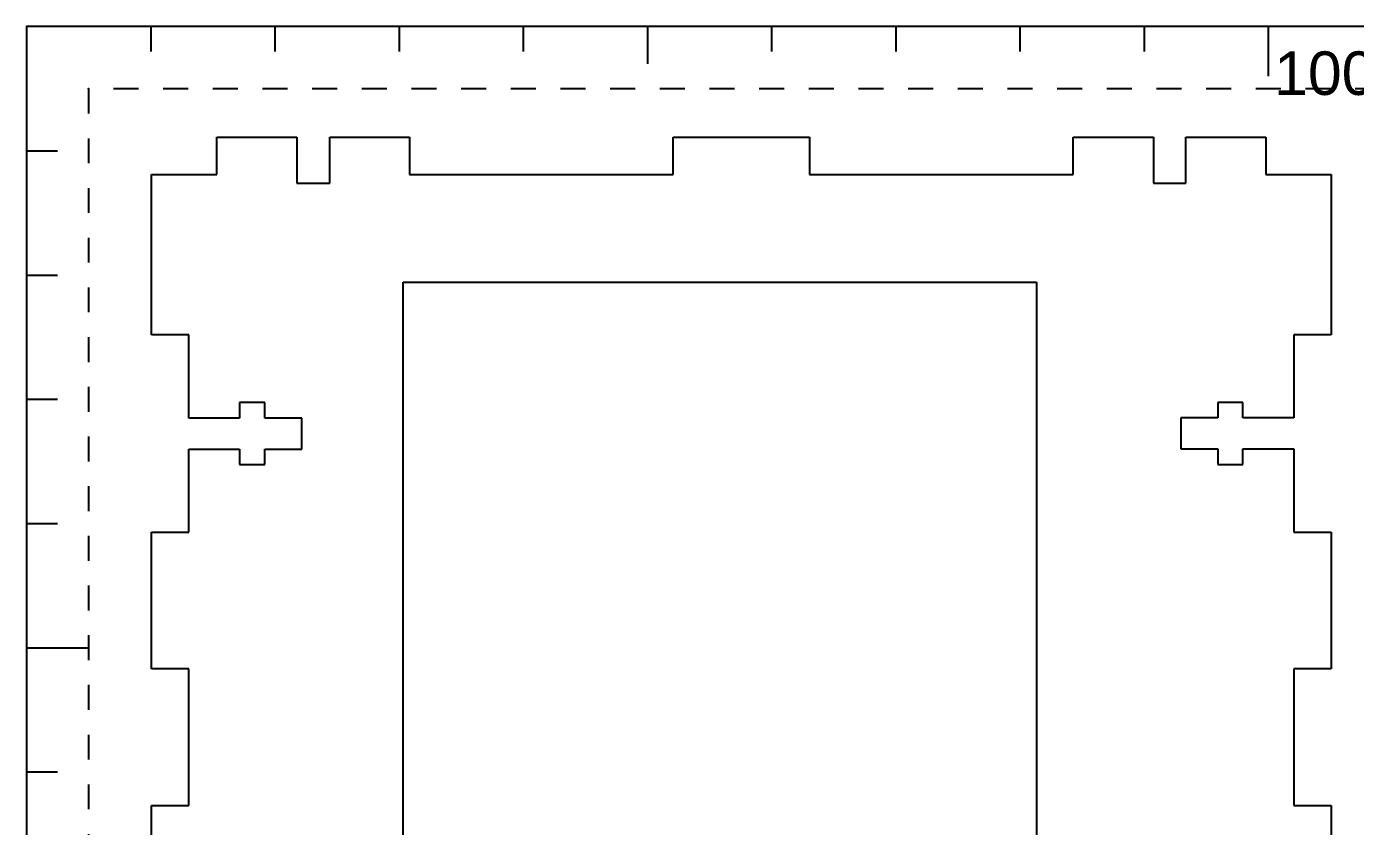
# Model space of a CAD drawing. Header units: millimetres. Extents: x 0 to 730, y -431 to 0.
# Drawn here: x 0 to 107, y -64.4 to 0 of the extents above; entities that cross this region are included whole.
import ezdxf

# ---------------------------------------------------------------- set-up
doc = ezdxf.new("R2010")
doc.units = ezdxf.units.MM
doc.header["$MEASUREMENT"] = 0
doc.linetypes.add('Hidden', pattern=[4, 2, -2])
for name, color, linetype, true_color in [('Laser$Cut Perimeter', 157, 'Continuous', 0x336699), ('LaserBed', 7, 'Continuous', 0xffffff), ('LaserBed$Annotation', 7, 'Continuous', 0xffffff), ('LaserBed$Guides', 7, 'Hidden', 0xffffff), ('LaserBed$Scale', 7, 'Continuous', 0xffffff)]:
    doc.layers.add(name, color=color, linetype=linetype, true_color=true_color)

msp = doc.modelspace()

# ---------------------------------------------------------------- linework, layer by layer
at = {"layer": 'Laser$Cut Perimeter'}
for p, q in [((15.33, -11.9), (15.33, -8.9)), ((15.33, -8.9), (21.77, -8.9)), ((21.77, -8.9), (21.77, -12.6)), ((24.41, -12.6), (24.41, -8.9)), ((24.41, -8.9), (30.83, -8.9)), ((30.83, -8.9), (30.83, -11.9)), ((52.06, -11.9), (52.06, -8.9)), ((52.06, -8.9), (63.06, -8.9)), ((63.06, -8.9), (63.06, -11.9)), ((84.29, -11.9), (84.29, -8.9)), ((84.29, -8.9), (90.75, -8.9)), ((90.75, -8.9), (90.75, -12.6)), ((93.35, -12.6), (93.35, -8.9)), ((93.35, -8.9), (99.79, -8.9)), ((99.79, -8.9), (99.79, -11.9)), ((10.06, -24.8), (10.06, -11.9)), ((10.06, -11.9), (15.33, -11.9)), ((21.77, -12.6), (24.41, -12.6)), ((30.83, -11.9), (52.06, -11.9)), ((63.06, -11.9), (84.29, -11.9)), ((90.75, -12.6), (93.35, -12.6)), ((99.79, -11.9), (105.06, -11.9)), ((105.06, -11.9), (105.06, -24.8)), ((13.06, -24.8), (10.06, -24.8)), ((13.06, -31.51), (13.06, -24.8)), ((13.06, -24.8), (13.06, -24.8)), ((105.06, -24.8), (102.06, -24.8)), ((102.06, -24.8), (102.06, -31.5)), ((19.18, -30.26), (17.16, -30.26)), ((17.16, -30.26), (17.16, -31.51)), ((19.18, -31.51), (19.18, -30.26)), ((97.96, -30.25), (95.94, -30.25)), ((95.94, -30.25), (95.94, -31.5)), ((97.96, -31.5), (97.96, -30.25)), ((17.16, -31.51), (13.06, -31.51)), ((13.06, -31.51), (13.06, -31.51)), ((22.16, -31.51), (19.18, -31.51)), ((22.16, -34.01), (22.16, -31.51)), ((95.94, -31.5), (92.96, -31.5)), ((92.96, -31.5), (92.96, -34)), ((102.06, -31.5), (97.96, -31.5)), ((102.06, -31.5), (102.06, -31.5)), ((13.06, -34.01), (13.06, -34.01)), ((13.06, -34.01), (17.16, -34.01)), ((17.16, -34.01), (17.16, -35.26)), ((19.18, -35.26), (19.18, -34.01)), ((19.18, -34.01), (22.16, -34.01)), ((92.96, -34), (95.94, -34)), ((95.94, -34), (95.94, -35.25)), ((97.96, -35.25), (97.96, -34)), ((97.96, -34), (102.06, -34)), ((102.06, -34), (102.06, -34)), ((102.06, -34), (102.06, -40.7)), ((17.16, -35.26), (19.18, -35.26)), ((95.94, -35.25), (97.96, -35.25)), ((10.06, -51.7), (10.06, -40.7)), ((10.06, -40.7), (13.06, -40.7)), ((102.06, -40.7), (105.06, -40.7)), ((105.06, -40.7), (105.06, -51.7)), ((13.06, -51.7), (10.06, -51.7)), ((13.06, -62.7), (13.06, -51.7)), ((105.06, -51.7), (102.06, -51.7)), ((102.06, -51.7), (102.06, -62.7)), ((10.06, -73.7), (10.06, -62.7)), ((10.06, -62.7), (13.06, -62.7)), ((102.06, -62.7), (105.06, -62.7)), ((105.06, -62.7), (105.06, -73.7))]:
    msp.add_line(p, q, dxfattribs=at)
msp.add_open_spline([(30.33, -20.56), (30.83, -20.56), (32.49, -20.56), (35.27, -20.56), (38.64, -20.56), (43.06, -20.56), (48.49, -20.56), (61.34, -20.56), (71.99, -20.56), (81.33, -20.56)], degree=3, knots=[2.0357205, 2.0357205, 2.0357205, 2.0357205, 2.0625, 2.125, 2.1875, 2.25, 2.375, 2.5, 3, 3, 3, 3], dxfattribs=at)
for points in [[(30.33, -98.56), (30.33, -91.48), (30.33, -78.21), (30.33, -59.56), (30.33, -40.91), (30.33, -27.64), (30.33, -20.56)], [(81.33, -20.56), (81.33, -27.64), (81.33, -40.91), (81.33, -59.56), (81.33, -78.21), (81.33, -91.48), (81.33, -98.56)], [(13.06, -40.7), (13.06, -40.7), (13.06, -34.01), (13.06, -34.01)]]:
    msp.add_open_spline(points, degree=3, dxfattribs=at)
at = {"layer": 'LaserBed', "color": 7, "true_color": 0xffffff}
msp.add_lwpolyline([(0, -430), (730, -430), (730, 0), (0, 0)], close=True, dxfattribs=at)
at = {"layer": 'LaserBed$Annotation'}
msp.add_point((5, -5), dxfattribs=at)
at = {"layer": 'LaserBed$Guides'}
msp.add_lwpolyline([(725, -5), (5, -5), (5, -425), (725, -425)], close=True, dxfattribs=at)
at = {"layer": 'LaserBed$Scale'}
for p, q in [((10, 0), (10, -2)), ((20, 0), (20, -2)), ((30, 0), (30, -2)), ((40, 0), (40, -2)), ((50, 0), (50, -3)), ((60, 0), (60, -2)), ((70, 0), (70, -2)), ((80, 0), (80, -2)), ((90, 0), (90, -2)), ((100, 0), (100, -4)), ((0, -10), (2.5, -10)), ((0, -20), (2.5, -20)), ((0, -30), (2.5, -30)), ((0, -40), (2.5, -40)), ((0, -50), (5, -50)), ((0, -60), (2.5, -60))]:
    msp.add_line(p, q, dxfattribs=at)

# ---------------------------------------------------------------- texts
at = {"layer": 'LaserBed$Scale', "insert": (100.47, -5.55), "char_height": 3.5, "width": 18.997, "attachment_point": 7, "line_spacing_factor": 0.963855}
msp.add_mtext('\\fArial;100mm', dxfattribs=at)

doc.saveas('drawing.dxf')
